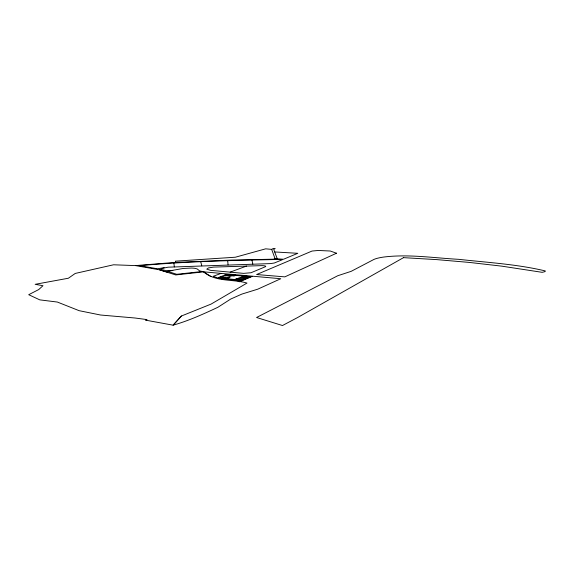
<?xml version="1.0" encoding="UTF-8"?>
<svg xmlns="http://www.w3.org/2000/svg" width="574" height="574" viewBox="0 0 574 574"><rect width="100%" height="100%" fill="white"/><g stroke="black" fill="none" stroke-linecap="round" stroke-linejoin="round"><path stroke-width="0.86" d="M135.5 265.597L159.457 269.802L175.716 274.939L203.619 271.846C215.695 282.257 232.642 278.864 246.992 283.075L211.089 304.091L181.42 316.009L173.111 325.178L145.531 320.134L147.073 319.61L135.041 318.01L100.522 315.011L79.126 310.678L57.371 302.053L39.778 299.865L28.7 294.706L38.723 289.569L42.985 285.701L35.179 284.317L68.392 278.232L75.251 273.432L113.552 264.786L135.5 265.597L175.558 262.375L202.206 261.313M181.42 316.009L173.111 325.178C188.559 320.816 203.325 314.107 217.826 307.312L230.698 299.061L241.869 294.089L257.74 289.181L280.786 278.727L204.1 271.882L199.608 270.906L197.234 268.962L195.533 268.453A9.112 1.787 -2.1 0 0 191.379 268.065L183.206 268.46L171.088 270.605A9.579 1.858 -2.3 0 1 165.958 270.584L161.093 269.443A8.947 1.736 -2.3 0 1 161.559 268.524L168.11 267.183L270.433 263.595L274.264 263.021L282.243 259.778L274.035 259.168M175.558 262.375L175.414 261.163L235.369 257.217L265.662 248.829L271.674 249.374L273.281 248.47L275.19 248.556L273.726 249.381L277.264 258.809L283.477 259.269L297.806 253.313L274.688 251.943M239.616 281.812L252.323 276.345M234.845 279.502L236.129 279L242.479 279.595M243.563 276.101L242.379 276.568L248.671 277.142M223.853 278.469L225.152 277.974L218.766 277.378M232.7 275.111L231.494 275.563L225.159 274.982M227.476 277.285L231.422 275.785M223.279 276.898L219.246 278.419L213.148 276.316L220.897 273.475M227.254 275.398L229.22 274.659L235.964 275.276L234.02 276.022L224.678 275.161M230.131 272.141L243.656 273.368L251.017 272.736L265.683 266.594A4.427 0.868 -1.2 0 0 262.139 265.626L213.621 267.089L208.441 267.929L206.762 269.163L210.608 270.354L230.131 272.141L246.519 266.063M164.214 267.685L157.362 268.768L139.712 265.683C185.775 261.407 232.061 260.431 278.297 259.484M172.853 270.483L167.457 271.308L176.713 274.293L201.991 271.531M202.199 261.313L232.463 260.044L275.226 259.147L271.674 249.374M275.032 258.644L277.264 258.809M242.199 276.776L249.073 277.407M240.262 277.529L247.15 278.168M220.696 276.654L230.081 277.529L226.084 279.057L219.246 278.419L241.905 280.837M238.303 278.297L245.213 278.935M221.27 277.651L228.086 278.29M236.337 279.064L243.268 279.71M231.329 279.703L240.786 281.317M159.457 269.802L167.35 272.191M203.627 271.846L210.945 276.568M200.735 261.78L201.783 265.798M251.936 260.044L252.833 264.148M173.872 262.935L174.317 266.932M227.699 260.653L228.05 264.887M403.5 257.654L297.633 317.515L282.487 325.53L256.578 317.501L337.756 275.735L351.152 271.344L373.997 259.398A32.46 6.199 0.5 0 1 379.084 257.87A33.062 6.314 0.5 0 1 383.683 257.052C408.631 253.93 433.765 257.984 458.691 259.326C487.513 262.533 517.117 264.183 545.257 270.921A7.814 1.5 2.2 0 1 544.432 271.782L542.172 272.327L501.798 266.157L469.446 262.433L436.627 259.606L403.5 257.654M336.507 253.22L284.833 276.869L256.607 274.537L312.019 251.053L318.226 250.472L330.258 251.01L336.507 253.22M249.848 276.675L241.209 280.098L220.445 278.153L218.493 277.479L226.378 274.53L249.848 276.675M250.982 276.654L241.302 280.492L234.35 279.839L244.122 276.022L250.982 276.654"/></g></svg>
